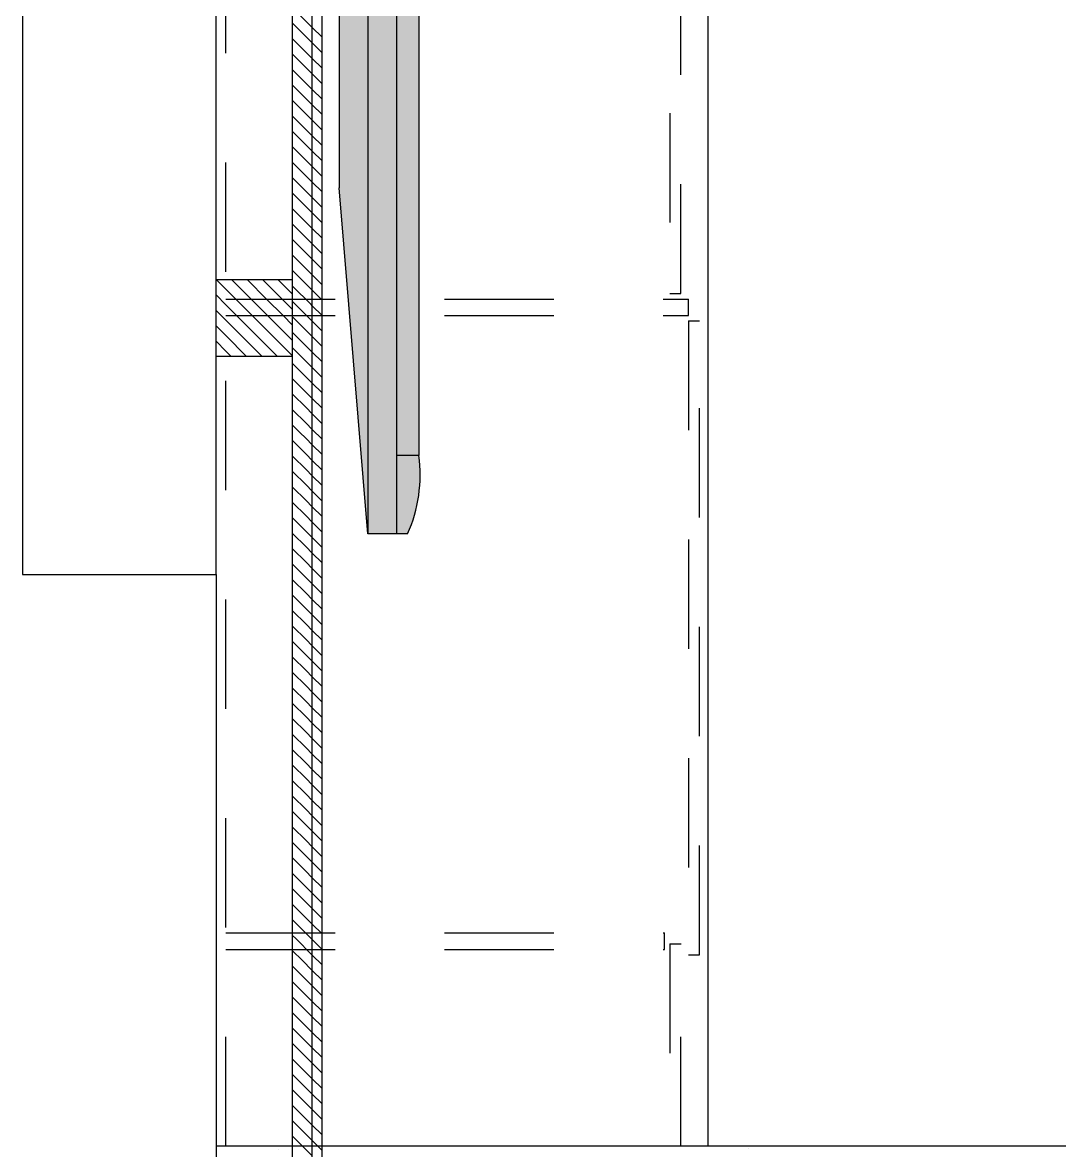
# Model space of a CAD drawing. Header units: millimetres. Extents: x 1573 to 2177, y 1587 to 1932.
# Drawn here: x 1780.804 to 1781.752, y 1894.703 to 1895.735 of the extents above; entities that cross this region are included whole.
import ezdxf

# ---------------------------------------------------------------- set-up
doc = ezdxf.new("R2010")
doc.units = ezdxf.units.MM
doc.header["$LTSCALE"] = 0.03
doc.linetypes.add('HIDDEN2', pattern=[0.1875, 0.125, -0.0625])
doc.layers.add('-HIDRO', color=8, linetype='Continuous')

msp = doc.modelspace()

# ---------------------------------------------------------------- hatches: boundary and pattern name
at = {"layer": '-HIDRO'}
h = msp.add_hatch(color=256, dxfattribs=at)
h.paths.add_polyline_path([(1781.0937, 1895.5839), (1781.0937, 1896.2304), (1781.1199, 1896.5471), (1781.1199, 1895.2672)])
h.paths.add_polyline_path([(1781.146, 1896.4755), (1781.146, 1896.5471), (1781.1563, 1896.5471, -0.139997), (1781.1665, 1896.4755)])
h.paths.add_polyline_path([(1781.146, 1895.3388), (1781.146, 1896.4755), (1781.1665, 1896.4755), (1781.1665, 1895.3388)])
h.paths.add_polyline_path([(1781.1563, 1895.2672), (1781.146, 1895.2672), (1781.146, 1895.3388), (1781.1665, 1895.3388, -0.139997)])
h.paths.add_polyline_path([(1781.1199, 1895.2672), (1781.1199, 1896.5471), (1781.146, 1896.5471), (1781.146, 1895.2672)])

# ---------------------------------------------------------------- linework, layer by layer
for p, q in [((1781.4311, 1894.7071), (1781.4311, 1897.5072)), ((1781.0511, 1894.3071), (1781.0511, 1896.7072)), ((1781.0691, 1894.3071), (1781.0691, 1896.7072)), ((1781.0781, 1894.3071), (1781.0781, 1896.7072)), ((1781.1199, 1896.5471), (1781.1199, 1895.2672)), ((1781.146, 1896.5471), (1781.146, 1895.2672)), ((1781.1665, 1896.4755), (1781.1665, 1895.3388)), ((1781.0937, 1896.2304), (1781.0937, 1895.5839)), ((1780.8041, 1896.2172), (1780.8041, 1895.2301)), ((1780.9811, 1895.2301), (1780.9811, 1896.2172)), ((1781.0691, 1895.7305), (1781.0511, 1895.7485)), ((1781.0691, 1895.7164), (1781.0511, 1895.7344)), ((1781.0781, 1895.7215), (1781.0691, 1895.7305)), ((1781.0691, 1895.7022), (1781.0511, 1895.7202)), ((1781.0781, 1895.7074), (1781.0691, 1895.7164)), ((1781.0691, 1895.6881), (1781.0511, 1895.7061)), ((1781.0781, 1895.6932), (1781.0691, 1895.7022)), ((1781.0691, 1895.6739), (1781.0511, 1895.6919)), ((1781.0781, 1895.6791), (1781.0691, 1895.6881)), ((1781.0691, 1895.6598), (1781.0511, 1895.6778)), ((1781.0781, 1895.6649), (1781.0691, 1895.6739)), ((1781.0691, 1895.6457), (1781.0511, 1895.6637)), ((1781.0781, 1895.6508), (1781.0691, 1895.6598)), ((1781.0691, 1895.6315), (1781.0511, 1895.6495)), ((1781.0781, 1895.6367), (1781.0691, 1895.6457)), ((1781.0691, 1895.6174), (1781.0511, 1895.6354)), ((1781.0781, 1895.6225), (1781.0691, 1895.6315)), ((1781.0691, 1895.6032), (1781.0511, 1895.6212)), ((1781.0781, 1895.6084), (1781.0691, 1895.6174)), ((1781.0691, 1895.5891), (1781.0511, 1895.6071)), ((1781.0781, 1895.5942), (1781.0691, 1895.6032)), ((1781.0691, 1895.5749), (1781.0511, 1895.5929)), ((1781.0781, 1895.5801), (1781.0691, 1895.5891)), ((1781.0691, 1895.5608), (1781.0511, 1895.5788)), ((1781.1199, 1895.2672), (1781.0937, 1895.5839)), ((1781.0781, 1895.5659), (1781.0691, 1895.5749)), ((1781.0691, 1895.5467), (1781.0511, 1895.5647)), ((1781.0781, 1895.5518), (1781.0691, 1895.5608)), ((1781.0691, 1895.5325), (1781.0511, 1895.5505)), ((1781.0781, 1895.5377), (1781.0691, 1895.5467)), ((1781.0691, 1895.5184), (1781.0511, 1895.5364)), ((1781.0781, 1895.5235), (1781.0691, 1895.5325)), ((1781.0691, 1895.5042), (1781.0511, 1895.5222)), ((1781.0781, 1895.5094), (1781.0691, 1895.5184)), ((1781.0691, 1895.4901), (1781.0511, 1895.5081)), ((1781.0511, 1895.4996), (1780.9811, 1895.4996)), ((1781.0781, 1895.4952), (1781.0691, 1895.5042)), ((1781.0679, 1895.4771), (1781.0511, 1895.4939)), ((1781.0781, 1895.4811), (1781.0691, 1895.4901)), ((1781.0538, 1895.4771), (1781.0511, 1895.4798)), ((1781.0691, 1895.4618), (1781.0538, 1895.4771)), ((1781.0691, 1895.4759), (1781.0679, 1895.4771)), ((1781.0781, 1895.4669), (1781.0691, 1895.4759)), ((1781.0596, 1895.4571), (1781.0511, 1895.4657)), ((1781.0691, 1895.4477), (1781.0596, 1895.4571)), ((1781.0781, 1895.4528), (1781.0691, 1895.4618)), ((1781.0691, 1895.4335), (1781.0511, 1895.4515)), ((1781.0781, 1895.4387), (1781.0691, 1895.4477)), ((1781.0691, 1895.4194), (1781.0511, 1895.4374)), ((1781.0511, 1895.4296), (1780.9811, 1895.4296)), ((1781.0781, 1895.4245), (1781.0691, 1895.4335)), ((1781.0691, 1895.4052), (1781.0511, 1895.4232)), ((1781.0781, 1895.4104), (1781.0691, 1895.4194)), ((1781.0668, 1895.3933), (1781.0511, 1895.4091)), ((1781.0781, 1895.3962), (1781.0691, 1895.4052)), ((1781.0634, 1895.3827), (1781.0511, 1895.3949)), ((1781.0691, 1895.3911), (1781.0668, 1895.3933)), ((1781.0691, 1895.3769), (1781.0634, 1895.3827)), ((1781.0781, 1895.3821), (1781.0691, 1895.3911)), ((1781.0634, 1895.3685), (1781.0511, 1895.3808)), ((1781.0781, 1895.3679), (1781.0691, 1895.3769)), ((1781.0575, 1895.3603), (1781.0511, 1895.3667)), ((1781.0691, 1895.3628), (1781.0634, 1895.3685)), ((1781.0781, 1895.3538), (1781.0691, 1895.3628)), ((1781.0634, 1895.3403), (1781.0511, 1895.3525)), ((1781.0634, 1895.3544), (1781.0575, 1895.3603)), ((1781.0691, 1895.3487), (1781.0634, 1895.3544)), ((1781.0781, 1895.3397), (1781.0691, 1895.3487)), ((1781.0634, 1895.3261), (1781.0511, 1895.3384)), ((1781.0691, 1895.3345), (1781.0634, 1895.3403)), ((1781.0781, 1895.3255), (1781.0691, 1895.3345)), ((1781.1665, 1895.3388), (1781.146, 1895.3388)), ((1781.0634, 1895.312), (1781.0511, 1895.3242)), ((1781.0691, 1895.3204), (1781.0634, 1895.3261)), ((1781.0781, 1895.3114), (1781.0691, 1895.3204)), ((1781.0634, 1895.2978), (1781.0511, 1895.3101)), ((1781.0691, 1895.3062), (1781.0634, 1895.312)), ((1781.0781, 1895.2972), (1781.0691, 1895.3062)), ((1781.0634, 1895.2837), (1781.0511, 1895.2959)), ((1781.0691, 1895.2921), (1781.0634, 1895.2978)), ((1781.0781, 1895.2831), (1781.0691, 1895.2921)), ((1781.0634, 1895.2695), (1781.0511, 1895.2818)), ((1781.0691, 1895.2779), (1781.0634, 1895.2837)), ((1781.0691, 1895.2638), (1781.0634, 1895.2695)), ((1781.0781, 1895.2689), (1781.0691, 1895.2779)), ((1781.0634, 1895.2554), (1781.0511, 1895.2677)), ((1781.0781, 1895.2548), (1781.0691, 1895.2638)), ((1781.146, 1895.2672), (1781.1199, 1895.2672)), ((1781.1563, 1895.2672), (1781.146, 1895.2672)), ((1781.0634, 1895.2413), (1781.0511, 1895.2535)), ((1781.0691, 1895.2497), (1781.0634, 1895.2554)), ((1781.0781, 1895.2407), (1781.0691, 1895.2497)), ((1781.0634, 1895.2271), (1781.0511, 1895.2394)), ((1781.0691, 1895.2355), (1781.0634, 1895.2413)), ((1780.8041, 1895.2301), (1780.9811, 1895.2301)), ((1780.8041, 1895.2301), (1780.9811, 1895.2301)), ((1780.9811, 1895.2301), (1780.9811, 1894.3071)), ((1781.0781, 1895.2265), (1781.0691, 1895.2355)), ((1781.0634, 1895.213), (1781.0511, 1895.2252)), ((1781.0691, 1895.2214), (1781.0634, 1895.2271)), ((1781.0781, 1895.2124), (1781.0691, 1895.2214)), ((1781.0634, 1895.1988), (1781.0511, 1895.2111)), ((1781.0691, 1895.2072), (1781.0634, 1895.213)), ((1781.0781, 1895.1982), (1781.0691, 1895.2072)), ((1781.0634, 1895.1847), (1781.0511, 1895.1969)), ((1781.0691, 1895.1931), (1781.0634, 1895.1988)), ((1781.0781, 1895.1841), (1781.0691, 1895.1931)), ((1781.0634, 1895.1705), (1781.0511, 1895.1828)), ((1781.0691, 1895.1789), (1781.0634, 1895.1847)), ((1781.0781, 1895.1699), (1781.0691, 1895.1789)), ((1781.0634, 1895.1564), (1781.0511, 1895.1687)), ((1781.0691, 1895.1648), (1781.0634, 1895.1705)), ((1781.0691, 1895.1507), (1781.0634, 1895.1564)), ((1781.0781, 1895.1558), (1781.0691, 1895.1648)), ((1781.0634, 1895.1423), (1781.0511, 1895.1545)), ((1781.0781, 1895.1417), (1781.0691, 1895.1507)), ((1781.0634, 1895.1281), (1781.0511, 1895.1404)), ((1781.0691, 1895.1365), (1781.0634, 1895.1423)), ((1781.0781, 1895.1275), (1781.0691, 1895.1365)), ((1781.0634, 1895.114), (1781.0511, 1895.1262)), ((1781.0691, 1895.1224), (1781.0634, 1895.1281)), ((1781.0691, 1895.1082), (1781.0634, 1895.114)), ((1781.0781, 1895.1134), (1781.0691, 1895.1224)), ((1781.0634, 1895.0998), (1781.0511, 1895.1121)), ((1781.0781, 1895.0992), (1781.0691, 1895.1082)), ((1781.0634, 1895.0857), (1781.0511, 1895.0979)), ((1781.0691, 1895.0941), (1781.0634, 1895.0998)), ((1781.0781, 1895.0851), (1781.0691, 1895.0941)), ((1781.0634, 1895.0715), (1781.0511, 1895.0838)), ((1781.0691, 1895.0799), (1781.0634, 1895.0857)), ((1781.0781, 1895.0709), (1781.0691, 1895.0799)), ((1781.0634, 1895.0574), (1781.0511, 1895.0697)), ((1781.0691, 1895.0658), (1781.0634, 1895.0715)), ((1781.0781, 1895.0568), (1781.0691, 1895.0658)), ((1781.0634, 1895.0433), (1781.0511, 1895.0555)), ((1781.0691, 1895.0517), (1781.0634, 1895.0574)), ((1781.0691, 1895.0375), (1781.0634, 1895.0433)), ((1781.0781, 1895.0427), (1781.0691, 1895.0517)), ((1781.0634, 1895.0291), (1781.0511, 1895.0414)), ((1781.0781, 1895.0285), (1781.0691, 1895.0375)), ((1781.0634, 1895.015), (1781.0511, 1895.0272)), ((1781.0691, 1895.0234), (1781.0634, 1895.0291)), ((1781.0781, 1895.0144), (1781.0691, 1895.0234)), ((1781.0634, 1895.0008), (1781.0511, 1895.0131)), ((1781.0691, 1895.0092), (1781.0634, 1895.015)), ((1781.0691, 1894.9951), (1781.0634, 1895.0008)), ((1781.0781, 1895.0002), (1781.0691, 1895.0092)), ((1781.0634, 1894.9867), (1781.0511, 1894.9989)), ((1781.0781, 1894.9861), (1781.0691, 1894.9951)), ((1781.0634, 1894.9725), (1781.0511, 1894.9848)), ((1781.0691, 1894.9809), (1781.0634, 1894.9867)), ((1781.0781, 1894.9719), (1781.0691, 1894.9809)), ((1781.0634, 1894.9584), (1781.0511, 1894.9707)), ((1781.0691, 1894.9668), (1781.0634, 1894.9725)), ((1781.0781, 1894.9578), (1781.0691, 1894.9668)), ((1781.0691, 1894.9385), (1781.0511, 1894.9565)), ((1781.0684, 1894.9533), (1781.0634, 1894.9584)), ((1781.0691, 1894.9527), (1781.0684, 1894.9533)), ((1781.0781, 1894.9437), (1781.0691, 1894.9527)), ((1781.0691, 1894.9244), (1781.0511, 1894.9424)), ((1781.0781, 1894.9295), (1781.0691, 1894.9385)), ((1781.0691, 1894.9102), (1781.0511, 1894.9282)), ((1781.0781, 1894.9154), (1781.0691, 1894.9244)), ((1781.0681, 1894.8971), (1781.0511, 1894.9141)), ((1781.0781, 1894.9012), (1781.0691, 1894.9102)), ((1781.0539, 1894.8971), (1781.0511, 1894.8999)), ((1781.0691, 1894.8819), (1781.0539, 1894.8971)), ((1781.0691, 1894.8961), (1781.0681, 1894.8971)), ((1781.0781, 1894.8871), (1781.0691, 1894.8961)), ((1781.0598, 1894.8771), (1781.0511, 1894.8858)), ((1781.0691, 1894.8678), (1781.0598, 1894.8771)), ((1781.0781, 1894.8729), (1781.0691, 1894.8819)), ((1781.0691, 1894.8537), (1781.0511, 1894.8717)), ((1781.0781, 1894.8588), (1781.0691, 1894.8678)), ((1781.0691, 1894.8395), (1781.0511, 1894.8575)), ((1781.0781, 1894.8447), (1781.0691, 1894.8537)), ((1781.0691, 1894.8254), (1781.0511, 1894.8434)), ((1781.0781, 1894.8305), (1781.0691, 1894.8395)), ((1781.0691, 1894.8112), (1781.0511, 1894.8292)), ((1781.0781, 1894.8164), (1781.0691, 1894.8254)), ((1781.0691, 1894.7971), (1781.0511, 1894.8151)), ((1781.0781, 1894.8022), (1781.0691, 1894.8112)), ((1781.0691, 1894.783), (1781.0511, 1894.801)), ((1781.0781, 1894.7881), (1781.0691, 1894.7971)), ((1781.0691, 1894.7688), (1781.0511, 1894.7868)), ((1781.0781, 1894.774), (1781.0691, 1894.783)), ((1781.0691, 1894.7547), (1781.0511, 1894.7727)), ((1781.0781, 1894.7598), (1781.0691, 1894.7688)), ((1781.0691, 1894.7405), (1781.0511, 1894.7585)), ((1781.0781, 1894.7457), (1781.0691, 1894.7547)), ((1781.0691, 1894.7264), (1781.0511, 1894.7444)), ((1781.0781, 1894.7315), (1781.0691, 1894.7405)), ((1781.0691, 1894.7122), (1781.0511, 1894.7302)), ((1781.0781, 1894.7174), (1781.0691, 1894.7264)), ((1781.0691, 1894.6981), (1781.0511, 1894.7161)), ((1781.0781, 1894.7032), (1781.0691, 1894.7122)), ((1782.2811, 1894.7071), (1780.9811, 1894.7071)), ((1781.0378, 1894.7037), (1781.0378, 1894.7037)), ((1781.4682, 1894.7053), (1781.4682, 1894.7053))]:
    msp.add_line(p, q, dxfattribs=at)
at = {"layer": '-HIDRO', "linetype": 'HIDDEN2', "ltscale": 10}
for p, q in [((1780.9901, 1894.7071), (1780.9901, 1897.4922)), ((1781.3961, 1896.0522), (1781.3961, 1895.4871)), ((1781.4061, 1895.4871), (1781.4061, 1896.0522)), ((1781.3961, 1895.4871), (1781.4061, 1895.4871)), ((1780.9901, 1895.4821), (1781.4132, 1895.4821)), ((1781.4132, 1895.4671), (1781.4132, 1895.4821)), ((1780.9901, 1895.4671), (1781.4132, 1895.4671)), ((1781.4132, 1895.4621), (1781.4232, 1895.4621)), ((1781.4132, 1895.4621), (1781.4132, 1894.8821)), ((1781.4232, 1894.8821), (1781.4232, 1895.4621)), ((1780.9901, 1894.9021), (1781.3911, 1894.9021)), ((1781.3911, 1894.8871), (1781.3911, 1894.9021)), ((1780.9901, 1894.8871), (1781.3911, 1894.8871)), ((1781.3961, 1894.8921), (1781.3961, 1894.7071)), ((1781.3961, 1894.8921), (1781.4063, 1894.8921)), ((1781.4061, 1894.7071), (1781.4061, 1894.8921)), ((1781.4132, 1894.8821), (1781.4232, 1894.8821))]:
    msp.add_line(p, q, dxfattribs=at)
at = {"layer": '-HIDRO', "ltscale": 0.02}
for p, q in [((1780.9901, 1895.491), (1780.9815, 1895.4996)), ((1781.0131, 1895.4821), (1780.9956, 1895.4996)), ((1781.0273, 1895.4821), (1781.0098, 1895.4996)), ((1781.0414, 1895.4821), (1781.0239, 1895.4996)), ((1781.0511, 1895.4866), (1781.038, 1895.4996)), ((1780.9901, 1895.4769), (1780.9811, 1895.4859)), ((1780.999, 1895.4821), (1780.9901, 1895.491)), ((1780.9998, 1895.4671), (1780.9901, 1895.4769)), ((1781.014, 1895.4671), (1780.999, 1895.4821)), ((1781.0281, 1895.4671), (1781.0131, 1895.4821)), ((1781.0423, 1895.4671), (1781.0273, 1895.4821)), ((1781.0511, 1895.4724), (1781.0414, 1895.4821)), ((1780.9901, 1895.4627), (1780.9811, 1895.4717)), ((1781.0373, 1895.4296), (1780.9998, 1895.4671)), ((1781.0511, 1895.43), (1781.014, 1895.4671)), ((1781.0511, 1895.4441), (1781.0281, 1895.4671)), ((1781.0511, 1895.4583), (1781.0423, 1895.4671)), ((1780.9901, 1895.4486), (1780.9811, 1895.4576)), ((1781.0232, 1895.4296), (1780.9901, 1895.4627)), ((1781.009, 1895.4296), (1780.9901, 1895.4486)), ((1780.9901, 1895.4344), (1780.9811, 1895.4434)), ((1780.9949, 1895.4296), (1780.9901, 1895.4344))]:
    msp.add_line(p, q, dxfattribs=at)
at = {"layer": '-HIDRO'}
msp.add_arc((1781.0361, 1895.3209), 0.1316, 335.9345, 7.8122, dxfattribs=at)

doc.saveas('drawing.dxf')
